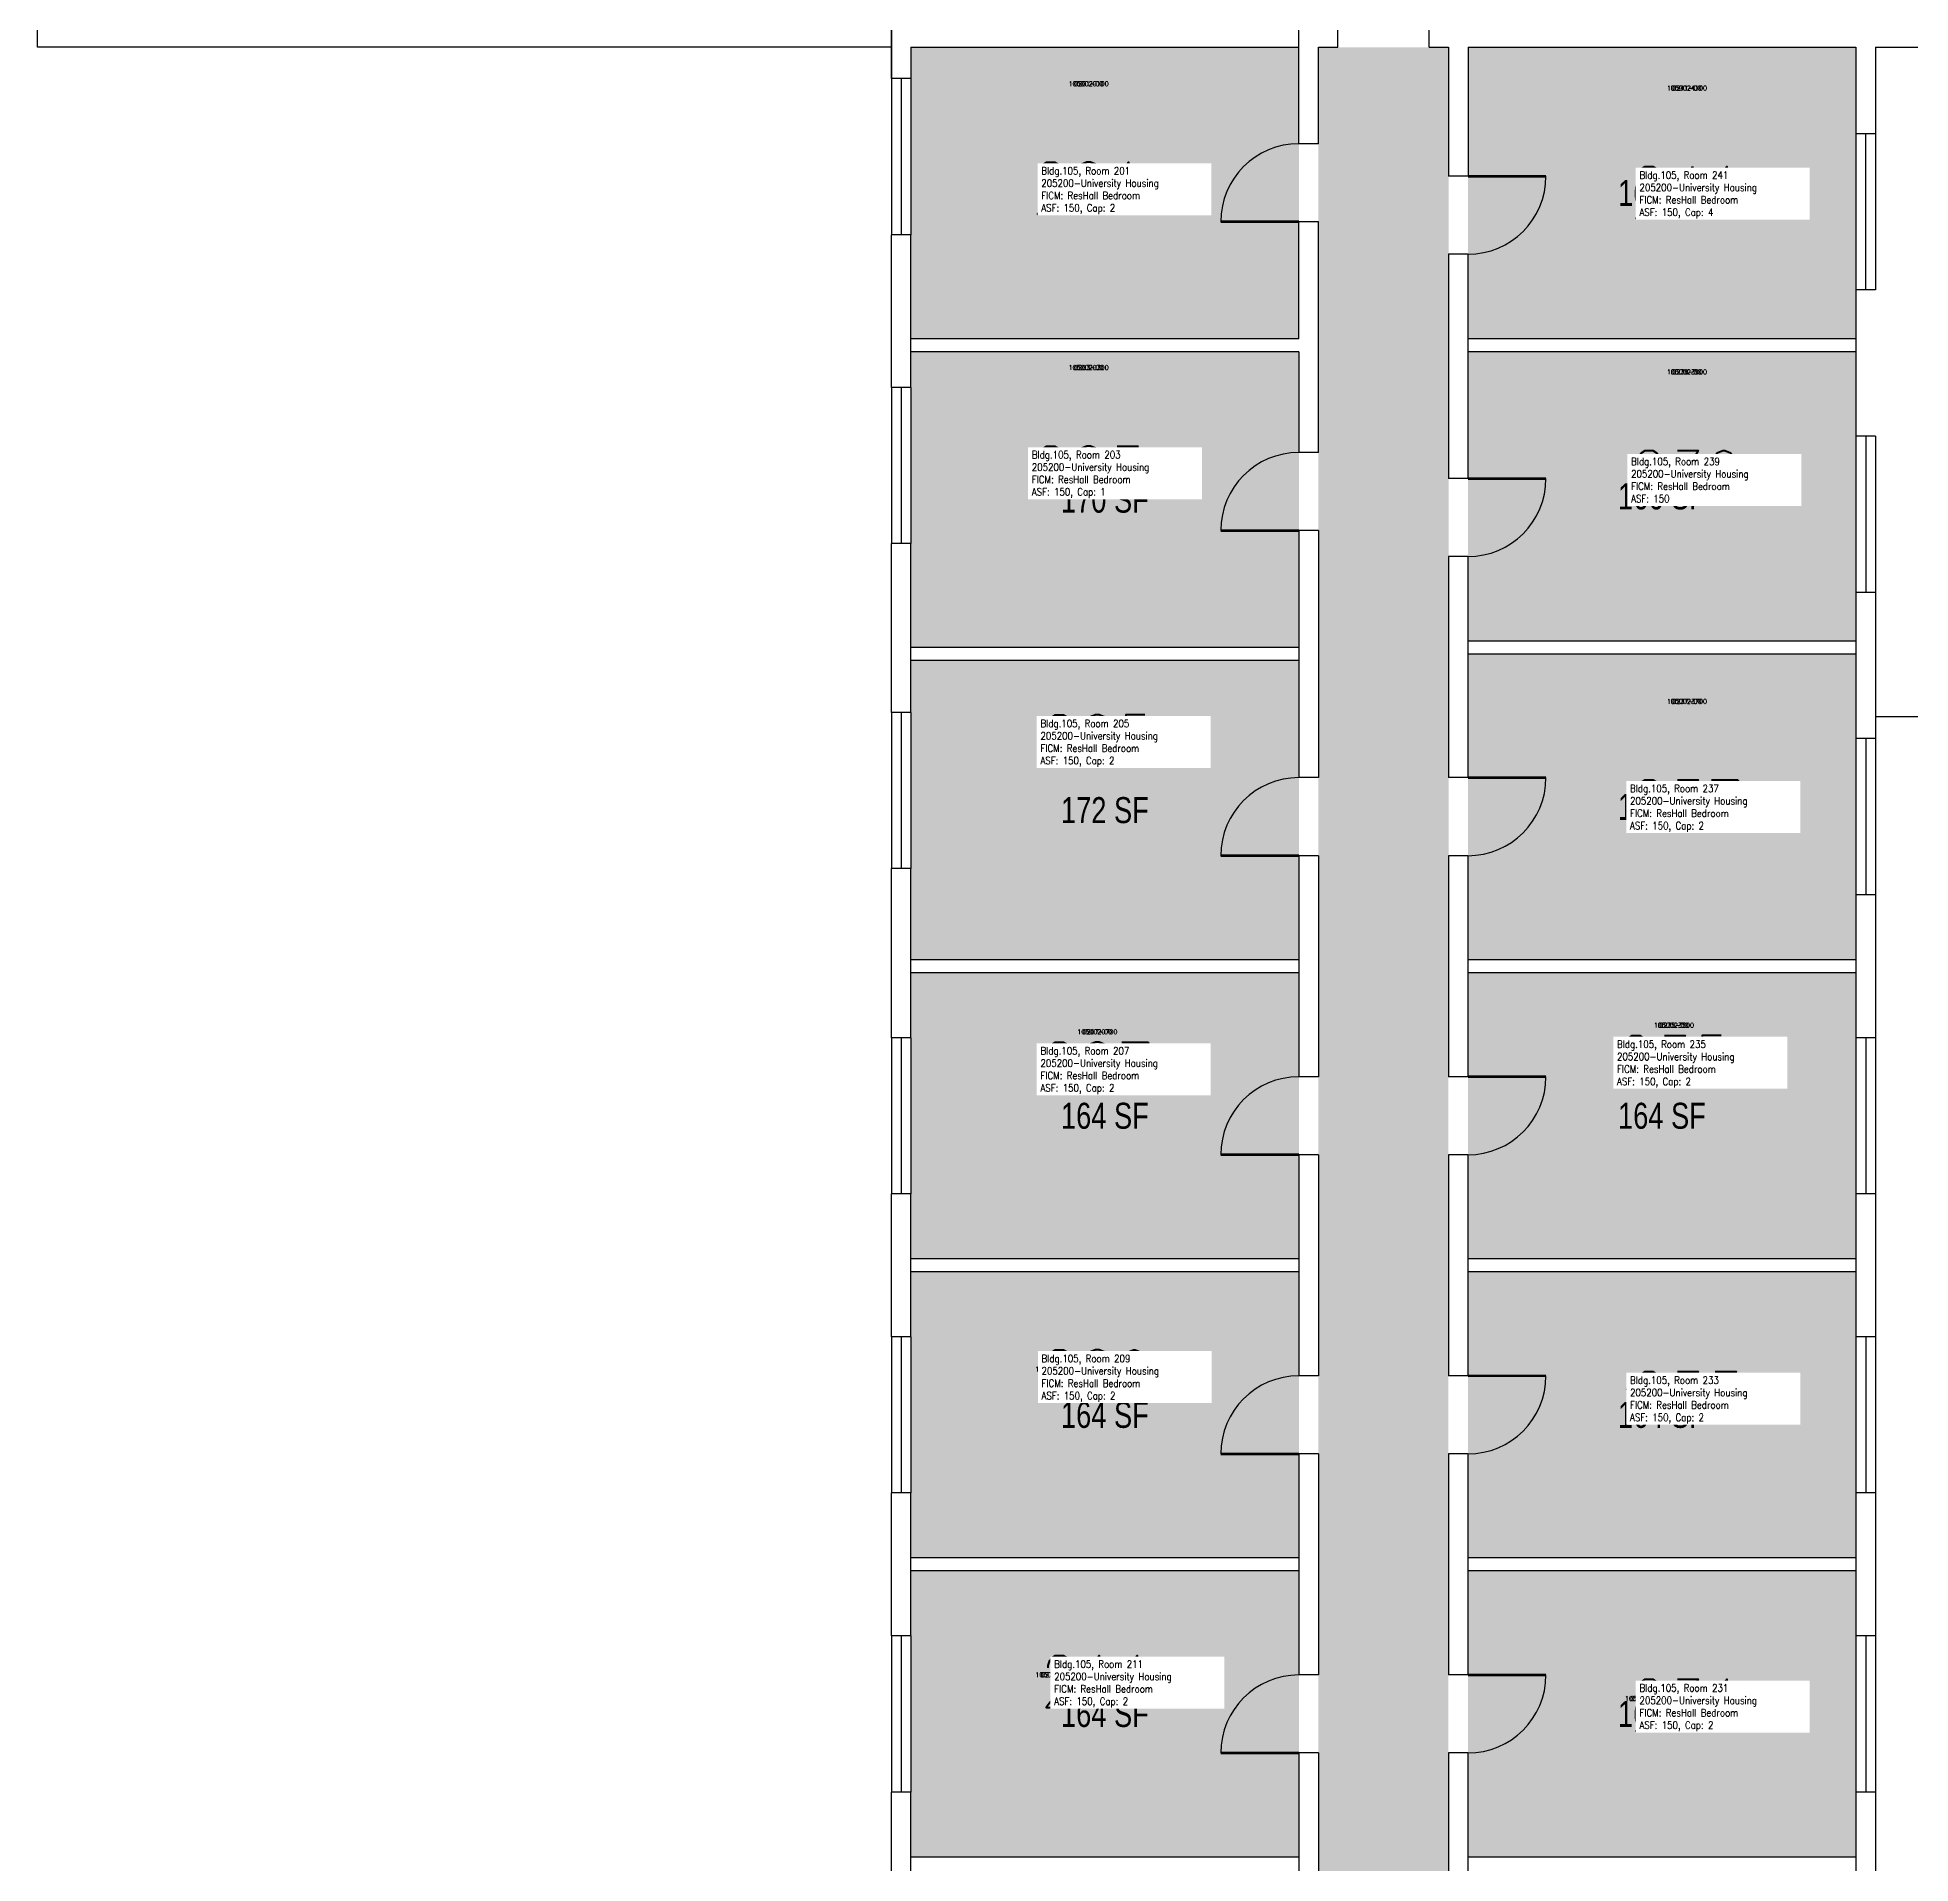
# Model space of a CAD drawing. Header units: inches. Extents: x -394 to 1224, y 0 to 3729.
# Drawn here: x -394 to 470, y 938 to 1780 of the extents above; entities that cross this region are included whole.
import ezdxf
from ezdxf.enums import TextEntityAlignment as Align

# ---------------------------------------------------------------- set-up
doc = ezdxf.new("R2010")
doc.units = ezdxf.units.IN
doc.header["$LTSCALE"] = 0.25
doc.header["$MEASUREMENT"] = 0
for name, color, linetype in [('A-DOOR', 2, 'CONTINUOUS'), ('A-GLAZ', 1, 'CONTINUOUS'), ('A-GLAZ-SILL', 2, 'CONTINUOUS'), ('A-IDEN-RNUM', 7, 'CONTINUOUS'), ('A-IDEN-SNUM', 4, 'CONTINUOUS'), ('A-IDEN-VNUM', 4, 'CONTINUOUS'), ('A-ROOF', 2, 'CONTINUOUS'), ('A-WALL', 5, 'CONTINUOUS'), ('AREA-TEXT', 3, 'CONTINUOUS'), ('Rooms-Category-Color', 7, 'CONTINUOUS'), ('Rooms-College-Color', 7, 'CONTINUOUS'), ('Rooms-Department-Color', 7, 'CONTINUOUS'), ('Rooms-Division-Color', 7, 'CONTINUOUS'), ('Rooms-Information', 7, 'CONTINUOUS')]:
    doc.layers.add(name, color=color, linetype=linetype)
doc.styles.add('AREA', font='arial.ttf', dxfattribs={"width": 0.75, "height": 24})
doc.styles.add('ROOMSNUMBER', font='SIMPLEX.shx', dxfattribs={"height": 0.18})
doc.styles.add('ROOMVNUMBER', font='simplex.shx', dxfattribs={"width": 0.85})

msp = doc.modelspace()

# ---------------------------------------------------------------- hatches: boundary and pattern name
at = {"layer": 'Rooms-Category-Color', "true_color": 0x728ef3}
for points in [[(188, 1776), (9, 1776), (9, 1747.99), (9, 1675.99), (9, 1641.5), (187.96, 1641.5)], [(445.08, 1666.5), (445.08, 1738.5), (445.08, 1776), (266.04, 1776), (265.96, 1641.5), (445, 1641.5)], [(187.96, 1635.5), (9, 1635.5), (9, 1605.5), (9, 1533.5), (9, 1499.01), (187.96, 1499.01)], [(445, 1526), (445, 1598), (445, 1635.5), (265.96, 1635.5), (265.96, 1502.01), (445, 1502.01)], [(445, 1385), (445, 1457), (445, 1496.01), (265.96, 1496), (265.96, 1355), (445, 1355)], [(187.96, 1493.01), (9, 1493.01), (9, 1469.01), (9, 1397.01), (9, 1355), (187.96, 1355)], [(187.96, 1349), (9, 1349), (9, 1319), (9, 1247), (9, 1217), (187.96, 1217)], [(445, 1247), (445, 1319), (445, 1349), (265.96, 1349), (265.96, 1217), (445, 1217)], [(187.96, 1211), (9, 1211), (9, 1181), (9, 1109), (9, 1079), (187.96, 1079)], [(445, 1109), (445, 1181), (445, 1211), (265.96, 1211), (265.96, 1079), (445, 1079)], [(187.96, 1073), (9, 1073), (9, 1043), (9, 971), (9, 941), (187.96, 941)], [(445, 971), (445, 1043), (445, 1073), (265.96, 1073), (265.96, 941), (445, 941)]]:
    msp.add_hatch(color=171, dxfattribs=at).paths.add_polyline_path(points)
at = {"layer": 'Rooms-Category-Color', "true_color": 0xadadad}
msp.add_hatch(color=253, dxfattribs=at).paths.add_polyline_path([(257.04, 1776), (196.96, 1776), (196.96, 1773), (196.96, 155), (197, 155), (197, 9), (257, 9), (256.96, 527), (268.96, 527), (268.96, 556), (256.96, 556), (257.04, 565), (265.96, 565), (265.96, 560), (283.96, 560), (283.96, 623), (265.96, 623), (265.96, 618), (256.96, 618), (257.04, 1776)])
at = {"layer": 'Rooms-College-Color', "true_color": 0xadadad}
for points in [[(188, 1776), (9, 1776), (9, 1747.99), (9, 1675.99), (9, 1641.5), (187.96, 1641.5)], [(257.04, 1776), (196.96, 1776), (196.96, 1773), (196.96, 155), (197, 155), (197, 9), (257, 9), (256.96, 527), (268.96, 527), (268.96, 556), (256.96, 556), (257.04, 565), (265.96, 565), (265.96, 560), (283.96, 560), (283.96, 623), (265.96, 623), (265.96, 618), (256.96, 618), (257.04, 1776)], [(445.08, 1666.5), (445.08, 1738.5), (445.08, 1776), (266.04, 1776), (265.96, 1641.5), (445, 1641.5)], [(187.96, 1635.5), (9, 1635.5), (9, 1605.5), (9, 1533.5), (9, 1499.01), (187.96, 1499.01)], [(445, 1526), (445, 1598), (445, 1635.5), (265.96, 1635.5), (265.96, 1502.01), (445, 1502.01)], [(445, 1385), (445, 1457), (445, 1496.01), (265.96, 1496), (265.96, 1355), (445, 1355)], [(187.96, 1493.01), (9, 1493.01), (9, 1469.01), (9, 1397.01), (9, 1355), (187.96, 1355)], [(187.96, 1349), (9, 1349), (9, 1319), (9, 1247), (9, 1217), (187.96, 1217)], [(445, 1247), (445, 1319), (445, 1349), (265.96, 1349), (265.96, 1217), (445, 1217)], [(187.96, 1211), (9, 1211), (9, 1181), (9, 1109), (9, 1079), (187.96, 1079)], [(445, 1109), (445, 1181), (445, 1211), (265.96, 1211), (265.96, 1079), (445, 1079)], [(187.96, 1073), (9, 1073), (9, 1043), (9, 971), (9, 941), (187.96, 941)], [(445, 971), (445, 1043), (445, 1073), (265.96, 1073), (265.96, 941), (445, 941)]]:
    msp.add_hatch(color=253, dxfattribs=at).paths.add_polyline_path(points)
at = {"layer": 'Rooms-Department-Color', "true_color": 0x604aed}
for points in [[(188, 1776), (9, 1776), (9, 1747.99), (9, 1675.99), (9, 1641.5), (187.96, 1641.5)], [(445.08, 1666.5), (445.08, 1738.5), (445.08, 1776), (266.04, 1776), (265.96, 1641.5), (445, 1641.5)], [(187.96, 1635.5), (9, 1635.5), (9, 1605.5), (9, 1533.5), (9, 1499.01), (187.96, 1499.01)], [(445, 1526), (445, 1598), (445, 1635.5), (265.96, 1635.5), (265.96, 1502.01), (445, 1502.01)], [(445, 1385), (445, 1457), (445, 1496.01), (265.96, 1496), (265.96, 1355), (445, 1355)], [(187.96, 1493.01), (9, 1493.01), (9, 1469.01), (9, 1397.01), (9, 1355), (187.96, 1355)], [(187.96, 1349), (9, 1349), (9, 1319), (9, 1247), (9, 1217), (187.96, 1217)], [(445, 1247), (445, 1319), (445, 1349), (265.96, 1349), (265.96, 1217), (445, 1217)], [(187.96, 1211), (9, 1211), (9, 1181), (9, 1109), (9, 1079), (187.96, 1079)], [(445, 1109), (445, 1181), (445, 1211), (265.96, 1211), (265.96, 1079), (445, 1079)], [(187.96, 1073), (9, 1073), (9, 1043), (9, 971), (9, 941), (187.96, 941)], [(445, 971), (445, 1043), (445, 1073), (265.96, 1073), (265.96, 941), (445, 941)]]:
    msp.add_hatch(color=173, dxfattribs=at).paths.add_polyline_path(points)
at = {"layer": 'Rooms-Department-Color', "true_color": 0xacacac}
msp.add_hatch(color=253, dxfattribs=at).paths.add_polyline_path([(257.04, 1776), (196.96, 1776), (196.96, 1773), (196.96, 155), (197, 155), (197, 9), (257, 9), (256.96, 527), (268.96, 527), (268.96, 556), (256.96, 556), (257.04, 565), (265.96, 565), (265.96, 560), (283.96, 560), (283.96, 623), (265.96, 623), (265.96, 618), (256.96, 618), (257.04, 1776)])
at = {"layer": 'Rooms-Division-Color', "true_color": 0x604aed}
for points in [[(188, 1776), (9, 1776), (9, 1747.99), (9, 1675.99), (9, 1641.5), (187.96, 1641.5)], [(445.08, 1666.5), (445.08, 1738.5), (445.08, 1776), (266.04, 1776), (265.96, 1641.5), (445, 1641.5)], [(187.96, 1635.5), (9, 1635.5), (9, 1605.5), (9, 1533.5), (9, 1499.01), (187.96, 1499.01)], [(445, 1526), (445, 1598), (445, 1635.5), (265.96, 1635.5), (265.96, 1502.01), (445, 1502.01)], [(445, 1385), (445, 1457), (445, 1496.01), (265.96, 1496), (265.96, 1355), (445, 1355)], [(187.96, 1493.01), (9, 1493.01), (9, 1469.01), (9, 1397.01), (9, 1355), (187.96, 1355)], [(187.96, 1349), (9, 1349), (9, 1319), (9, 1247), (9, 1217), (187.96, 1217)], [(445, 1247), (445, 1319), (445, 1349), (265.96, 1349), (265.96, 1217), (445, 1217)], [(187.96, 1211), (9, 1211), (9, 1181), (9, 1109), (9, 1079), (187.96, 1079)], [(445, 1109), (445, 1181), (445, 1211), (265.96, 1211), (265.96, 1079), (445, 1079)], [(187.96, 1073), (9, 1073), (9, 1043), (9, 971), (9, 941), (187.96, 941)], [(445, 971), (445, 1043), (445, 1073), (265.96, 1073), (265.96, 941), (445, 941)]]:
    msp.add_hatch(color=173, dxfattribs=at).paths.add_polyline_path(points)
at = {"layer": 'Rooms-Division-Color', "true_color": 0xadadad}
msp.add_hatch(color=253, dxfattribs=at).paths.add_polyline_path([(257.04, 1776), (196.96, 1776), (196.96, 1773), (196.96, 155), (197, 155), (197, 9), (257, 9), (256.96, 527), (268.96, 527), (268.96, 556), (256.96, 556), (257.04, 565), (265.96, 565), (265.96, 560), (283.96, 560), (283.96, 623), (265.96, 623), (265.96, 618), (256.96, 618), (257.04, 1776)])

# ---------------------------------------------------------------- linework, layer by layer
at = {"layer": 'A-DOOR', "const_width": 1.2, "elevation": 12}
for points in [[(265.96, 1716.49), (301.96, 1716.49)], [(187.96, 1695.49), (151.96, 1695.49)], [(265.96, 1577), (301.96, 1577)], [(187.96, 1553), (151.96, 1553)], [(265.96, 1439), (301.96, 1439)], [(187.96, 1403), (151.96, 1403)], [(265.96, 1301), (301.96, 1301)], [(187.96, 1265), (151.96, 1265)], [(265.96, 1163), (301.96, 1163)], [(187.96, 1127), (151.96, 1127)], [(265.96, 1025), (301.96, 1025)], [(187.96, 989), (151.96, 989)]]:
    msp.add_lwpolyline(points, dxfattribs=at)
at = {"layer": 'A-DOOR'}
for centre, start, end in [((187.96, 1695.49, 12), 90, 180), ((265.96, 1716.49, 12), 270, 360), ((187.96, 1553, 12), 90, 180), ((265.96, 1577, 12), 270, 360), ((187.96, 1403, 12), 90, 180), ((265.96, 1439, 12), 270, 360), ((187.96, 1265, 12), 90, 180), ((265.96, 1301, 12), 270, 360), ((187.96, 1127, 12), 90, 180), ((265.96, 1163, 12), 270, 360), ((187.96, 989, 12), 90, 180), ((265.96, 1025, 12), 270, 360)]:
    msp.add_arc(centre, 36, start, end, dxfattribs=at)
at = {"layer": 'A-GLAZ'}
for p, q in [((4.49, 1761.5, 12), (4.49, 1689.5, 12)), ((449.47, 1735.97, 12), (449.47, 1663.97, 12)), ((4.5, 1689.5, 12), (4.5, 1689.48, 12)), ((449.5, 1663.99, 12), (449.5, 1663.97, 12)), ((4.49, 1619.01, 12), (4.49, 1547.01, 12)), ((449.5, 1596.48, 12), (449.5, 1524.48, 12)), ((4.5, 1547.01, 12), (4.5, 1547, 12)), ((4.5, 1469, 12), (4.5, 1397, 12)), ((449.5, 1456.98, 12), (449.5, 1384.98, 12)), ((4.5, 1318.98, 12), (4.5, 1246.98, 12)), ((449.5, 1319, 12), (449.5, 1246.98, 12)), ((4.5, 1180.98, 12), (4.5, 1108.98, 12)), ((449.5, 1180.98, 12), (449.5, 1108.98, 12)), ((4.5, 1042.98, 12), (4.5, 970.98, 12)), ((449.5, 1042.98, 12), (449.5, 970.98, 12))]:
    msp.add_line(p, q, dxfattribs=at)
at = {"layer": 'A-GLAZ-SILL'}
for p, q in [((0, 1761.5, 12), (0, 1689.5, 12)), ((9, 1761.5, 12), (9, 1689.5, 12)), ((445, 1735.99, 12), (445, 1663.99, 12)), ((454, 1735.99, 12), (454, 1663.99, 12)), ((0, 1619.01, 12), (0, 1547.01, 12)), ((9, 1619.01, 12), (9, 1547.01, 12)), ((445, 1596.49, 12), (445, 1524.49, 12)), ((454, 1596.49, 12), (454, 1524.49, 12)), ((0, 1469.01, 12), (0, 1397.01, 12)), ((9, 1469.01, 12), (9, 1397.01, 12)), ((445, 1457, 12), (445, 1385, 12)), ((454, 1457, 12), (454, 1385, 12)), ((0, 1319, 12), (0, 1247, 12)), ((9, 1319, 12), (9, 1247, 12)), ((445, 1319, 12), (445, 1247, 12)), ((454, 1319, 12), (454, 1247, 12)), ((0, 1181, 12), (0, 1109, 12)), ((9, 1181, 12), (9, 1109, 12)), ((445, 1181, 12), (445, 1109, 12)), ((454, 1181, 12), (454, 1109, 12)), ((0, 1043, 12), (0, 971, 12)), ((9, 1043, 12), (9, 971, 12)), ((445, 1043, 12), (445, 971, 12)), ((454, 1043, 12), (454, 971, 12))]:
    msp.add_line(p, q, dxfattribs=at)
at = {"layer": 'A-ROOF'}
for p, q in [((-394, 1776, 12), (-394, 2091, 12)), ((0, 1776, 12), (-394, 1776, 12)), ((1224, 1467, 12), (454, 1467, 12))]:
    msp.add_line(p, q, dxfattribs=at)
at = {"layer": 'A-WALL'}
for p, q in [((188, 1731.49, 12), (188, 2122, 12)), ((0, 1761.5, 12), (0, 1785, 12)), ((0, 1785, 12), (0, 1761.5, 12)), ((206.02, 1776, 12), (206.02, 1785, 12)), ((248.02, 1776, 12), (248.02, 1785, 12)), ((9, 1776, 12), (187.96, 1776, 12)), ((9, 1776, 12), (188, 1776, 12)), ((9, 1776, 12), (9, 1761.5, 12)), ((197, 1776, 12), (206.02, 1776, 12)), ((197, 1731.49, 12), (197, 1776, 12)), ((248.02, 1776, 12), (257.04, 1776, 12)), ((257.04, 1776, 12), (257.04, 1716.49, 12)), ((266.04, 1776, 12), (266.04, 1716.49, 12)), ((266.04, 1776, 12), (445, 1776, 12)), ((445, 1776, 12), (445, 1735.99, 12)), ((445.04, 1776, 12), (445.08, 1776, 12)), ((453.96, 1776, 12), (715, 1776, 12)), ((453.96, 1776, 12), (453.96, 1735.99, 12)), ((9, 1761.5, 12), (0, 1761.5, 12)), ((197, 1731.49, 12), (187.96, 1731.49, 12)), ((453.96, 1735.99, 12), (445, 1735.99, 12)), ((266.04, 1716.49, 12), (257.04, 1716.49, 12)), ((197, 1695.49, 12), (187.96, 1695.49, 12)), ((188, 1641.5, 12), (188, 1695.49, 12)), ((197, 1589, 12), (197, 1695.49, 12)), ((0, 1619.01, 12), (0, 1689.5, 12)), ((9, 1689.5, 12), (0, 1689.5, 12)), ((9, 1619.01, 12), (9, 1689.5, 12)), ((265.96, 1680.49, 12), (256.96, 1680.49, 12)), ((256.96, 1680.49, 12), (256.96, 1577, 12)), ((265.96, 1680.49, 12), (265.96, 1577, 12)), ((454, 1663.99, 12), (445, 1663.99, 12)), ((445, 1663.99, 12), (445, 1596.49, 12)), ((188, 1641.5, 12), (9, 1641.5, 12)), ((187.96, 1635.5, 12), (9, 1635.5, 12)), ((187.96, 1635.5, 12), (187.96, 1589, 12)), ((445, 1641.5, 12), (265.96, 1641.5, 12)), ((445, 1635.5, 12), (265.96, 1635.5, 12)), ((9, 1619.01, 12), (0, 1619.01, 12)), ((453.96, 1596.49, 12), (445, 1596.49, 12)), ((197, 1589, 12), (187.96, 1589, 12)), ((265.96, 1577, 12), (256.96, 1577, 12)), ((0, 1469.01, 12), (0, 1547.01, 12)), ((9, 1547.01, 12), (0, 1547.01, 12)), ((9, 1469.01, 12), (9, 1547.01, 12)), ((187.96, 1553, 12), (187.96, 1439, 12)), ((196.96, 1553, 12), (187.96, 1553, 12)), ((196.96, 1553, 12), (196.96, 1439, 12)), ((265.96, 1541, 12), (256.96, 1541, 12)), ((256.96, 1541, 12), (256.96, 1439, 12)), ((265.96, 1541, 12), (265.96, 1439, 12)), ((454, 1524.49, 12), (445, 1524.49, 12)), ((445, 1524.49, 12), (445, 1457, 12)), ((454, 1524.49, 12), (454, 1457, 12)), ((187.96, 1499.01, 12), (9, 1499.01, 12)), ((445, 1502.01, 12), (265.96, 1502.01, 12)), ((445, 1496.01, 12), (265.96, 1496.01, 12)), ((187.96, 1493.01, 12), (9, 1493.01, 12)), ((9, 1469.01, 12), (0, 1469.01, 12)), ((453.96, 1457, 12), (445, 1457, 12)), ((196.96, 1439, 12), (187.96, 1439, 12)), ((265.96, 1439, 12), (256.96, 1439, 12)), ((196.96, 1403, 12), (187.96, 1403, 12)), ((187.96, 1403, 12), (187.96, 1301, 12)), ((196.96, 1403, 12), (196.96, 1301, 12)), ((265.96, 1403, 12), (256.96, 1403, 12)), ((256.96, 1403, 12), (256.96, 1301, 12)), ((265.96, 1403, 12), (265.96, 1301, 12)), ((0, 1319, 12), (0, 1397.01, 12)), ((9, 1397.01, 12), (0, 1397.01, 12)), ((9, 1319, 12), (9, 1397.01, 12)), ((454, 1385, 12), (445, 1385, 12)), ((445, 1385, 12), (445, 1319, 12)), ((454, 1385, 12), (454, 1319, 12)), ((187.96, 1355, 12), (9, 1355, 12)), ((187.96, 1349, 12), (9, 1349, 12)), ((445, 1355, 12), (265.96, 1355, 12)), ((445, 1349, 12), (265.96, 1349, 12)), ((9, 1319, 12), (0, 1319, 12)), ((454, 1319, 12), (445, 1319, 12)), ((196.96, 1301, 12), (187.96, 1301, 12)), ((265.96, 1301, 12), (256.96, 1301, 12)), ((196.96, 1265, 12), (187.96, 1265, 12)), ((187.96, 1265, 12), (187.96, 1163, 12)), ((196.96, 1265, 12), (196.96, 1163, 12)), ((256.96, 1265, 12), (256.96, 1163, 12)), ((265.96, 1265, 12), (256.96, 1265, 12)), ((265.96, 1265, 12), (265.96, 1163, 12)), ((9, 1247, 12), (0, 1247, 12)), ((0, 1181, 12), (0, 1247, 12)), ((9, 1181, 12), (9, 1247, 12)), ((454, 1247, 12), (445, 1247, 12)), ((445, 1247, 12), (445, 1181, 12)), ((454, 1247, 12), (454, 1181, 12)), ((187.96, 1217, 12), (9, 1217, 12)), ((187.96, 1211, 12), (9, 1211, 12)), ((445, 1217, 12), (265.96, 1217, 12)), ((445, 1211, 12), (265.96, 1211, 12)), ((9, 1181, 12), (0, 1181, 12)), ((454, 1181, 12), (445, 1181, 12)), ((196.96, 1163, 12), (187.96, 1163, 12)), ((265.96, 1163, 12), (256.96, 1163, 12)), ((196.96, 1127, 12), (187.96, 1127, 12)), ((187.96, 1127, 12), (187.96, 1025, 12)), ((196.96, 1127, 12), (196.96, 1025, 12)), ((265.96, 1127, 12), (256.96, 1127, 12)), ((256.96, 1127, 12), (256.96, 1025, 12)), ((265.96, 1127, 12), (265.96, 1025, 12)), ((0, 1043, 12), (0, 1109, 12)), ((9, 1109, 12), (0, 1109, 12)), ((9, 1043, 12), (9, 1109, 12)), ((454, 1109, 12), (445, 1109, 12)), ((445, 1109, 12), (445, 1043, 12)), ((454, 1109, 12), (454, 1043, 12)), ((187.96, 1079, 12), (9, 1079, 12)), ((187.96, 1073, 12), (9, 1073, 12)), ((445, 1079, 12), (265.96, 1079, 12)), ((445, 1073, 12), (265.96, 1073, 12)), ((9, 1043, 12), (0, 1043, 12)), ((454, 1043, 12), (445, 1043, 12)), ((196.96, 1025, 12), (187.96, 1025, 12)), ((265.96, 1025, 12), (256.96, 1025, 12)), ((196.96, 989, 12), (187.96, 989, 12)), ((187.96, 989, 12), (187.96, 887, 12)), ((196.96, 989, 12), (196.96, 887, 12)), ((265.96, 989, 12), (256.96, 989, 12)), ((256.96, 989, 12), (256.96, 887, 12)), ((265.96, 989, 12), (265.96, 887, 12)), ((9, 971, 12), (0, 971, 12)), ((0, 905, 12), (0, 971, 12)), ((9, 905, 12), (9, 971, 12)), ((454, 971, 12), (445, 971, 12)), ((445, 971, 12), (445, 782, 12)), ((454, 971, 12), (454, 782, 12)), ((187.96, 941, 12), (9, 941, 12)), ((445, 941, 12), (265.96, 941, 12))]:
    msp.add_line(p, q, dxfattribs=at)

# ---------------------------------------------------------------- texts
at = {"layer": 'A-IDEN-RNUM', "style": 'ROOMSNUMBER'}
for s, p in [('0201-00', (91, 1759.17, 12)), ('0241-00', (367, 1757.17, 12)), ('0203-00', (91, 1628.17, 12)), ('0239-00', (367, 1626.17, 12)), ('0237-00', (367, 1474.17, 12)), ('0205-00', (95, 1457.78, 12)), ('0207-00', (95, 1321.74, 12)), ('0235-00', (361, 1324.74, 12)), ('0209-00', (75.67, 1166.11, 24)), ('0233-00', (347.67, 1156.11, 24)), ('0211-00', (75.67, 1025.11, 24)), ('0231-00', (347.67, 1014.11, 24))]:
    msp.add_text(s, height=2.16, dxfattribs=at).set_placement(p, align=Align.MIDDLE)
at = {"layer": 'A-IDEN-SNUM', "style": 'ROOMSNUMBER'}
for s, p in [('1050020100', (91, 1759.17, 12)), ('1050024100', (367, 1757.17, 12)), ('1050020300', (91, 1628.17, 12)), ('1050023900', (367, 1626.17, 12)), ('1050023700', (367, 1474.17, 12)), ('1050020500', (95, 1457.78, 12)), ('1050020700', (95, 1321.74, 12)), ('1050023500', (361, 1324.74, 12)), ('1050020900', (75.67, 1166.11, 24)), ('1050023300', (347.67, 1156.11, 24)), ('1050021100', (75.67, 1025.11, 24)), ('1050023100', (347.67, 1014.11, 24))]:
    msp.add_text(s, height=2.16, dxfattribs=at).set_placement(p, align=Align.MIDDLE)
at = {"layer": 'A-IDEN-VNUM', "style": 'ROOMVNUMBER', "width": 0.85}
for s, p in [('201', (91, 1711, 12)), ('241', (367, 1709, 12)), ('203', (91, 1580, 12)), ('239', (367, 1578, 12)), ('205', (95, 1456, 12)), ('237', (367, 1426, 12)), ('207', (95, 1305, 12)), ('235', (361, 1308, 12)), ('209', (95, 1163, 12)), ('233', (367, 1153, 12)), ('211', (95, 1022, 12)), ('231', (367, 1011, 12))]:
    msp.add_text(s, height=24, dxfattribs=at).set_placement(p, align=Align.MIDDLE)
at = {"layer": 'AREA-TEXT', "style": 'AREA', "width": 0.75}
for s, p in [('167 SF', (98.5, 1708.75)), ('167 SF', (355.52, 1708.75)), ('170 SF', (98.48, 1567.26)), ('166 SF', (355.48, 1568.75)), ('172 SF', (98.48, 1424.01)), ('175 SF', (355.48, 1425.5)), ('164 SF', (98.48, 1283)), ('164 SF', (355.48, 1283)), ('164 SF', (98.48, 1145)), ('164 SF', (355.48, 1145)), ('164 SF', (98.48, 1007)), ('164 SF', (355.48, 1007))]:
    msp.add_text(s, height=12, dxfattribs=at).set_placement(p, align=Align.MIDDLE_CENTER)

# ---------------------------------------------------------------- next in the draw order: texts
at = {"layer": 'Rooms-Information', "char_height": 3.4286, "width": 76.8, "attachment_point": 7, "style": 'ROOMVNUMBER', "bg_fill": 3, "box_fill_scale": 1.5, "bg_fill_color": 256, "bg_fill_true_color": 13158600, "bg_fill_transparency": 0}
for s, insert in [('Bldg.105, Room 201^M^J205200-University Housing^M^JFICM: ResHall Bedroom^M^JASF: 150, Cap: 2', (69.14, 1699, 12)), ('Bldg.105, Room 241^M^J205200-University Housing^M^JFICM: ResHall Bedroom^M^JASF: 150, Cap: 4', (345.14, 1697, 12)), ('Bldg.105, Room 203^M^J205200-University Housing^M^JFICM: ResHall Bedroom^M^JASF: 150, Cap: 1', (64.77, 1568, 12)), ('Bldg.105, Room 239^M^J205200-University Housing^M^JFICM: ResHall Bedroom^M^JASF: 150', (341.26, 1566, 12)), ('Bldg.105, Room 205^M^J205200-University Housing^M^JFICM: ResHall Bedroom^M^JASF: 150, Cap: 2', (68.77, 1444, 12)), ('Bldg.105, Room 237^M^J205200-University Housing^M^JFICM: ResHall Bedroom^M^JASF: 150, Cap: 2', (340.77, 1414, 12)), ('Bldg.105, Room 207^M^J205200-University Housing^M^JFICM: ResHall Bedroom^M^JASF: 150, Cap: 2', (68.77, 1293, 12)), ('Bldg.105, Room 235^M^J205200-University Housing^M^JFICM: ResHall Bedroom^M^JASF: 150, Cap: 2', (334.77, 1296, 12)), ('Bldg.105, Room 209^M^J205200-University Housing^M^JFICM: ResHall Bedroom^M^JASF: 150, Cap: 2', (69.26, 1151, 12)), ('Bldg.105, Room 233^M^J205200-University Housing^M^JFICM: ResHall Bedroom^M^JASF: 150, Cap: 2', (340.77, 1141, 12)), ('Bldg.105, Room 211^M^J205200-University Housing^M^JFICM: ResHall Bedroom^M^JASF: 150, Cap: 2', (75.09, 1010, 12)), ('Bldg.105, Room 231^M^J205200-University Housing^M^JFICM: ResHall Bedroom^M^JASF: 150, Cap: 2', (345.14, 999, 12))]:
    msp.add_mtext(s, dxfattribs=dict(at, insert=insert))

doc.saveas('drawing.dxf')
